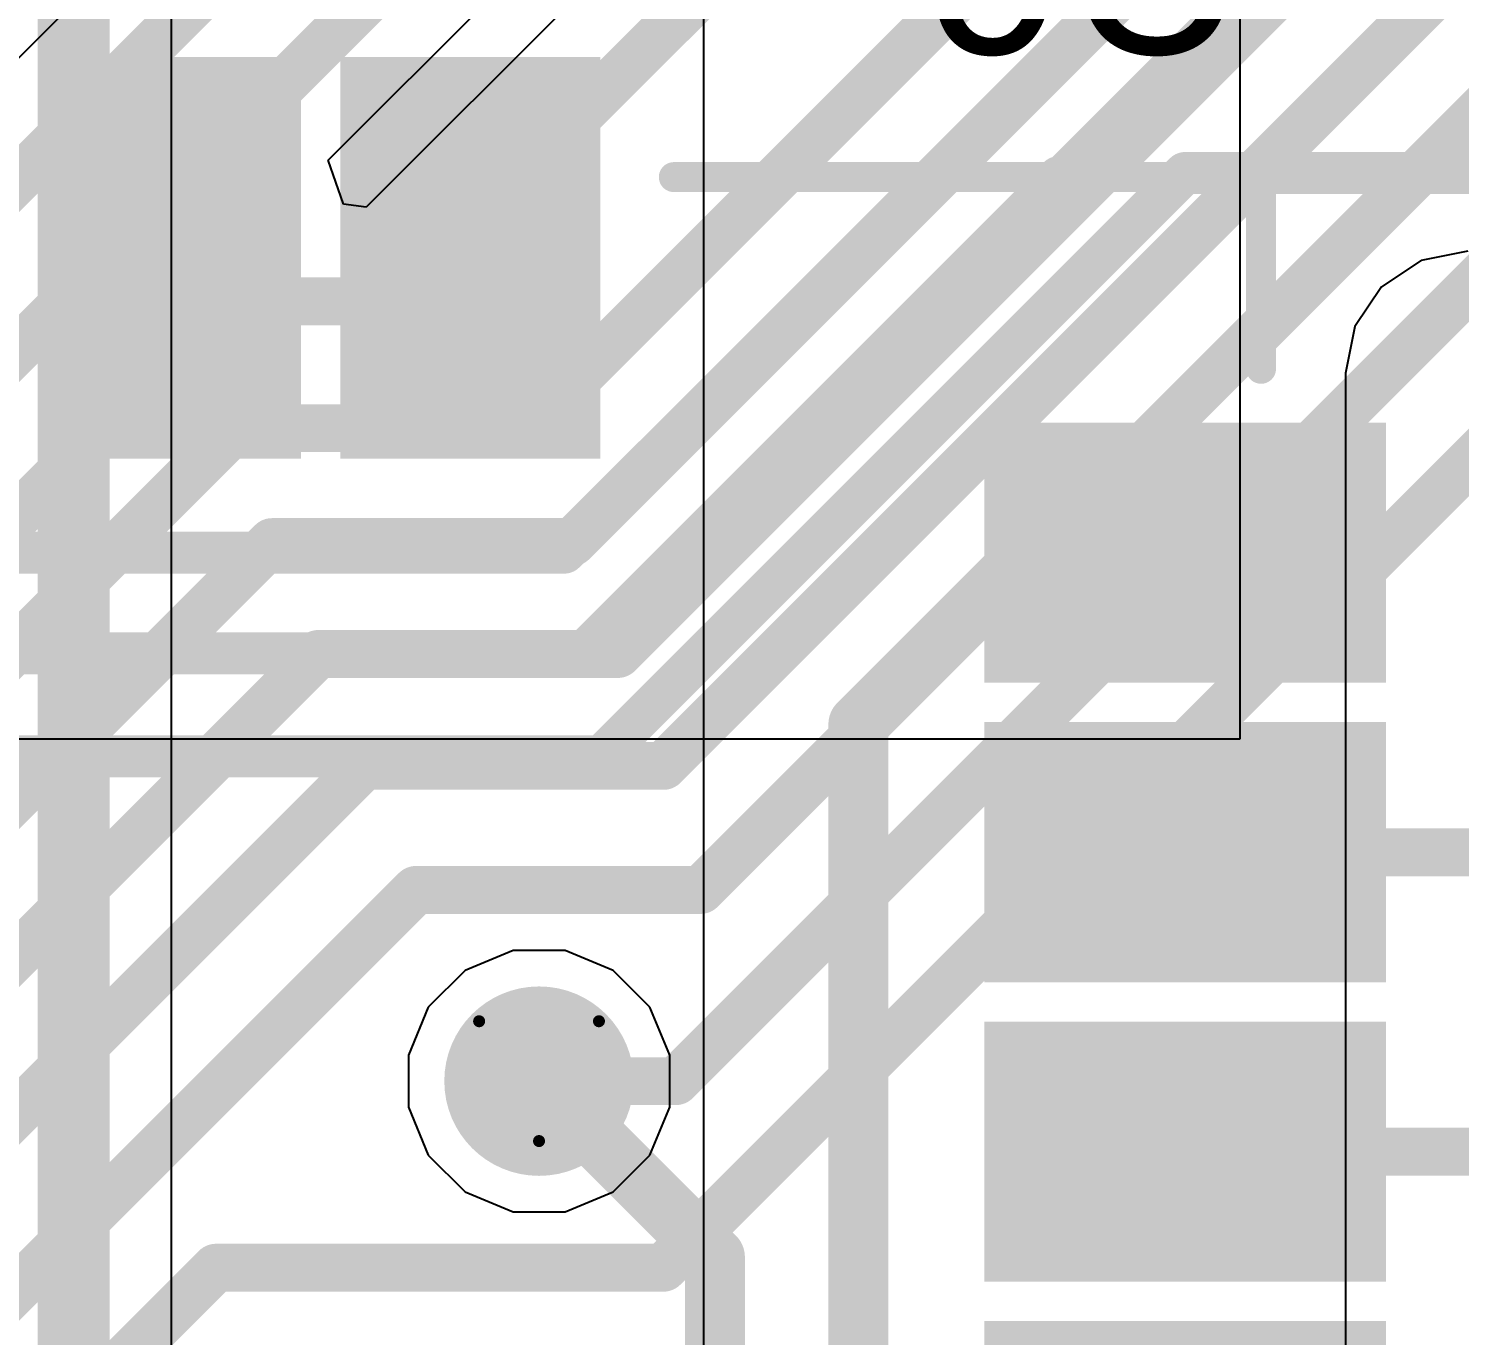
# Model space of a CAD drawing. Header units: inches. Extents: x -6 to 385, y -2 to 102.
# Drawn here: x 46.32 to 52.38, y 20.87 to 26.41 of the extents above; entities that cross this region are included whole.
import ezdxf

# ---------------------------------------------------------------- set-up
doc = ezdxf.new("R2010")
doc.units = ezdxf.units.IN
for name, color, linetype in [('Bottom Layer', 5, 'Continuous'), ('Bottom Overlay', 54, 'Continuous'), ('Bottom Paste', 16, 'Continuous'), ('Bottom Solder', 6, 'Continuous'), ('Drill Drawing', 1, 'Continuous'), ('Layer 1', 16, 'Continuous'), ('Layer 2', 76, 'Continuous'), ('Top Layer', 1, 'Continuous'), ('Top Solder', 216, 'Continuous'), ('Via Holes', 16, 'Continuous')]:
    doc.layers.add(name, color=color, linetype=linetype)
doc.styles.add('Arial', font='', dxfattribs={"height": 0.2})
doc.styles.get('Arial').set_extended_font_data('Arial')

# ---------------------------------------------------------------- blocks, each defined once
blk = doc.blocks.new('38_SMD_M______B_80')
at = {"layer": 'Bottom Layer'}
for points in [[(4.9, 9.63), (4.9, 8.13), (4, 8.13), (4, 9.63)], [(6.17, 9.63), (6.17, 8.13), (5.27, 8.13), (5.27, 9.63)], [(8, 8.08), (9.5, 8.08), (9.5, 7.18), (8, 7.18)], [(8, 6.81), (9.5, 6.81), (9.5, 5.91), (8, 5.91)], [(8, 5.54), (9.5, 5.54), (9.5, 4.64), (8, 4.64)]]:
    blk.add_hatch(color=5, dxfattribs=at).paths.add_polyline_path(points)
at = {"layer": 'Bottom Paste'}
for points in [[(4.9, 9.63), (4.9, 8.13), (4, 8.13), (4, 9.63)], [(6.17, 9.63), (6.17, 8.13), (5.27, 8.13), (5.27, 9.63)], [(8, 8.08), (9.5, 8.08), (9.5, 7.18), (8, 7.18)], [(8, 6.81), (9.5, 6.81), (9.5, 5.91), (8, 5.91)], [(8, 5.54), (9.5, 5.54), (9.5, 4.64), (8, 4.64)]]:
    blk.add_hatch(color=16, dxfattribs=at).paths.add_polyline_path(points)
at = {"layer": 'Bottom Solder'}
for points in [[(5.0016, 9.7316), (5.0016, 8.0284), (3.8984, 8.0284), (3.8984, 9.7316)], [(6.2716, 9.7316), (6.2716, 8.0284), (5.1684, 8.0284), (5.1684, 9.7316)], [(7.8984, 8.1816), (9.6016, 8.1816), (9.6016, 7.0784), (7.8984, 7.0784)], [(7.8984, 6.9116), (9.6016, 6.9116), (9.6016, 5.8084), (7.8984, 5.8084)], [(7.8984, 5.6416), (9.6016, 5.6416), (9.6016, 4.5384), (7.8984, 4.5384)], [(7.8984, 4.3716), (9.6016, 4.3716), (9.6016, 3.2684), (7.8984, 3.2684)]]:
    blk.add_hatch(color=6, dxfattribs=at).paths.add_polyline_path(points)
at = {"layer": 'Bottom Overlay'}
for points in [[(6.5826, 9.2222, 0.127, 0.127, 0), (9.0718, 9.2222, 0.127, 0.127, 0)], [(9.0718, 8.4094, 0.127, 0.127, 0), (9.0718, 9.2222, 0.127, 0.127, 0)]]:
    blk.add_lwpolyline(points, format="xyseb", dxfattribs=at)
for points in [[(6.5508, 9.2222, 0.0635, 0.0635, 1), (6.6143, 9.2222, 0.0635, 0.0635, 1)], [(9.0401, 9.2222, 0.0635, 0.0635, 1), (9.1036, 9.2222, 0.0635, 0.0635, 1)], [(9.0401, 9.2222, 0.0635, 0.0635, 1), (9.1036, 9.2222, 0.0635, 0.0635, 1)], [(9.0401, 8.4094, 0.0635, 0.0635, 1), (9.1036, 8.4094, 0.0635, 0.0635, 1)]]:
    blk.add_lwpolyline(points, format="xyseb", close=True, dxfattribs=at)

msp = doc.modelspace()

# ---------------------------------------------------------------- hatches: boundary and pattern name
at = {"layer": 'Bottom Layer'}
h = msp.add_hatch(color=5, dxfattribs=at)
edge = h.paths.add_edge_path()
edge.add_arc((48.4811, 21.9491), 0.3, 0, 360)
at = {"layer": 'Bottom Solder'}
h = msp.add_hatch(color=6, dxfattribs=at)
edge = h.paths.add_edge_path()
edge.add_arc((48.4811, 21.9491), 0.4016, 0, 360)
at = {"layer": 'Layer 1'}
h = msp.add_hatch(color=16, dxfattribs=at)
edge = h.paths.add_edge_path()
edge.add_arc((48.4811, 21.9491), 0.3, 0, 360)
at = {"layer": 'Layer 2'}
h = msp.add_hatch(color=76, dxfattribs=at)
edge = h.paths.add_edge_path()
edge.add_arc((48.4811, 21.9491), 0.3, 0, 360)
at = {"layer": 'Top Layer'}
h = msp.add_hatch(color=1, dxfattribs=at)
edge = h.paths.add_edge_path()
edge.add_arc((48.4811, 21.9491), 0.3, 0, 360)
at = {"layer": 'Top Solder'}
h = msp.add_hatch(color=216, dxfattribs=at)
edge = h.paths.add_edge_path()
edge.add_arc((48.4811, 21.9491), 0.4016, 0, 360)
at = {"layer": 'Via Holes'}
h = msp.add_hatch(color=7, dxfattribs=at)
edge = h.paths.add_edge_path()
edge.add_arc((48.4811, 21.9491), 0.15, 0, 360)

# ---------------------------------------------------------------- linework, layer by layer
at = {"layer": 'Bottom Layer'}
for p, q in [((51.4524, 26.9748), (51.4524, 23.3992)), ((49.1792, 8.246), (49.1792, 26.5098)), ((51.4524, 23.3992), (37.3344, 23.3992))]:
    msp.add_line(p, q, dxfattribs=at)
for points in [[(48.5889, 24.19, 0.1778, 0.1778, 0), (51.3786, 26.9797, 0.1778, 0.1778, 0)], [(50.6989, 25.7822, 0.1778, 0.1778, 0), (51.4264, 26.5098, 0.1778, 0.1778, 0)], [(48.6651, 23.7633, 0.1778, 0.1778, 0), (50.684, 25.7822, 0.1778, 0.1778, 0)], [(48.7454, 23.3258, 0.1778, 0.1778, 0), (51.219, 25.7995, 0.1778, 0.1778, 0)], [(50.684, 25.7822, 0.1778, 0.1778, 0), (50.6989, 25.7822, 0.1778, 0.1778, 0)], [(51.219, 25.7995, 0.1778, 0.1778, 0), (53.0768, 25.7995, 0.1778, 0.1778, 0)], [(38.8552, 24.19, 0.1778, 0.1778, 0), (48.5889, 24.19, 0.1778, 0.1778, 0)], [(51.1278, 24.0978, 0.254, 0.254, 0), (51.22, 24.19, 0.254, 0.254, 0)], [(51.22, 24.19, 0.254, 0.254, 0), (51.3152, 24.0948, 0.254, 0.254, 0)], [(49.8348, 23.4626, 0.254, 0.254, 0), (50.47, 24.0978, 0.254, 0.254, 0)], [(50.47, 24.0978, 0.254, 0.254, 0), (51.1278, 24.0978, 0.254, 0.254, 0)], [(39.3919, 23.7633, 0.1778, 0.1778, 0), (48.6651, 23.7633, 0.1778, 0.1778, 0)], [(49.8348, 15.8422, 0.254, 0.254, 0), (49.8348, 23.4626, 0.254, 0.254, 0)], [(39.5611, 23.3258, 0.1778, 0.1778, 0), (48.7454, 23.3258, 0.1778, 0.1778, 0)], [(51.22, 22.92, 0.2032, 0.2032, 0), (51.2205, 22.9195, 0.2032, 0.2032, 0)], [(51.2205, 22.9195, 0.2032, 0.2032, 0), (52.5185, 22.9195, 0.2032, 0.2032, 0)], [(48.4811, 21.9491, 0.254, 0.254, 0), (49.2268, 21.2033, 0.254, 0.254, 0)], [(51.22, 21.65, 0.2032, 0.2032, 0), (55.9164, 21.65, 0.2032, 0.2032, 0)], [(49.2268, 17.158, 0.254, 0.254, 0), (49.2268, 21.2033, 0.254, 0.254, 0)]]:
    msp.add_lwpolyline(points, format="xyseb", dxfattribs=at)
for points in [[(50.6395, 25.7822, 0.0889, 0.0889, 1), (50.7284, 25.7822, 0.0889, 0.0889, 1)], [(50.6395, 25.7822, 0.0889, 0.0889, 1), (50.7284, 25.7822, 0.0889, 0.0889, 1)], [(50.6544, 25.7822, 0.0889, 0.0889, 1), (50.7433, 25.7822, 0.0889, 0.0889, 1)], [(50.6544, 25.7822, 0.0889, 0.0889, 1), (50.7433, 25.7822, 0.0889, 0.0889, 1)], [(51.1746, 25.7995, 0.0889, 0.0889, 1), (51.2635, 25.7995, 0.0889, 0.0889, 1)], [(51.1746, 25.7995, 0.0889, 0.0889, 1), (51.2635, 25.7995, 0.0889, 0.0889, 1)], [(48.5444, 24.19, 0.0889, 0.0889, 1), (48.6333, 24.19, 0.0889, 0.0889, 1)], [(48.5444, 24.19, 0.0889, 0.0889, 1), (48.6333, 24.19, 0.0889, 0.0889, 1)], [(51.1565, 24.19, 0.127, 0.127, 1), (51.2835, 24.19, 0.127, 0.127, 1)], [(51.1565, 24.19, 0.127, 0.127, 1), (51.2835, 24.19, 0.127, 0.127, 1)], [(50.4065, 24.0978, 0.127, 0.127, 1), (50.5335, 24.0978, 0.127, 0.127, 1)], [(50.4065, 24.0978, 0.127, 0.127, 1), (50.5335, 24.0978, 0.127, 0.127, 1)], [(51.0643, 24.0978, 0.127, 0.127, 1), (51.1913, 24.0978, 0.127, 0.127, 1)], [(51.0643, 24.0978, 0.127, 0.127, 1), (51.1913, 24.0978, 0.127, 0.127, 1)], [(51.2517, 24.0948, 0.127, 0.127, 1), (51.3787, 24.0948, 0.127, 0.127, 1)], [(48.6206, 23.7633, 0.0889, 0.0889, 1), (48.7095, 23.7633, 0.0889, 0.0889, 1)], [(48.6206, 23.7633, 0.0889, 0.0889, 1), (48.7095, 23.7633, 0.0889, 0.0889, 1)], [(49.7713, 23.4626, 0.127, 0.127, 1), (49.8983, 23.4626, 0.127, 0.127, 1)], [(49.7713, 23.4626, 0.127, 0.127, 1), (49.8983, 23.4626, 0.127, 0.127, 1)], [(48.7009, 23.3258, 0.0889, 0.0889, 1), (48.7898, 23.3258, 0.0889, 0.0889, 1)], [(48.7009, 23.3258, 0.0889, 0.0889, 1), (48.7898, 23.3258, 0.0889, 0.0889, 1)], [(51.1692, 22.92, 0.1016, 0.1016, 1), (51.2708, 22.92, 0.1016, 0.1016, 1)], [(51.1697, 22.9195, 0.1016, 0.1016, 1), (51.2713, 22.9195, 0.1016, 0.1016, 1)], [(51.1697, 22.9195, 0.1016, 0.1016, 1), (51.2713, 22.9195, 0.1016, 0.1016, 1)], [(48.4176, 21.9491, 0.127, 0.127, 1), (48.5446, 21.9491, 0.127, 0.127, 1)], [(51.1692, 21.65, 0.1016, 0.1016, 1), (51.2708, 21.65, 0.1016, 0.1016, 1)], [(49.1633, 21.2033, 0.127, 0.127, 1), (49.2903, 21.2033, 0.127, 0.127, 1)], [(49.1633, 21.2033, 0.127, 0.127, 1), (49.2903, 21.2033, 0.127, 0.127, 1)]]:
    msp.add_lwpolyline(points, format="xyseb", close=True, dxfattribs=at)
at = {"layer": 'Drill Drawing'}
for points in [[(48.2271, 22.2031, 0.0508, 0.0508, 0), (48.7351, 22.2031, 0.0508, 0.0508, 0)], [(48.2271, 22.2031, 0.0508, 0.0508, 0), (48.4811, 21.6951, 0.0508, 0.0508, 0)], [(48.4811, 21.6951, 0.0508, 0.0508, 0), (48.7351, 22.2031, 0.0508, 0.0508, 0)]]:
    msp.add_lwpolyline(points, format="xyseb", dxfattribs=at)
for points in [[(48.2144, 22.2031, 0.0254, 0.0254, 1), (48.2398, 22.2031, 0.0254, 0.0254, 1)], [(48.2144, 22.2031, 0.0254, 0.0254, 1), (48.2398, 22.2031, 0.0254, 0.0254, 1)], [(48.7224, 22.2031, 0.0254, 0.0254, 1), (48.7478, 22.2031, 0.0254, 0.0254, 1)], [(48.7224, 22.2031, 0.0254, 0.0254, 1), (48.7478, 22.2031, 0.0254, 0.0254, 1)], [(48.4684, 21.6951, 0.0254, 0.0254, 1), (48.4938, 21.6951, 0.0254, 0.0254, 1)], [(48.4684, 21.6951, 0.0254, 0.0254, 1), (48.4938, 21.6951, 0.0254, 0.0254, 1)]]:
    msp.add_lwpolyline(points, format="xyseb", close=True, dxfattribs=at)
at = {"layer": 'Layer 1'}
for p, q in [((48.3709, 22.5031), (48.1673, 22.4187)), ((48.5913, 22.5031), (48.3709, 22.5031)), ((48.7949, 22.4187), (48.5913, 22.5031)), ((48.1673, 22.4187), (48.0114, 22.2629)), ((48.9507, 22.2629), (48.7949, 22.4187)), ((48.0114, 22.2629), (47.9271, 22.0593)), ((49.0351, 22.0593), (48.9507, 22.2629)), ((47.9271, 22.0593), (47.9271, 21.8389)), ((49.0351, 21.8389), (49.0351, 22.0593)), ((47.9271, 21.8389), (48.0114, 21.6353)), ((48.9507, 21.6353), (49.0351, 21.8389)), ((48.0114, 21.6353), (48.1673, 21.4794)), ((48.7949, 21.4794), (48.9507, 21.6353)), ((48.1673, 21.4794), (48.3709, 21.3951)), ((48.5913, 21.3951), (48.7949, 21.4794)), ((48.3709, 21.3951), (48.5913, 21.3951))]:
    msp.add_line(p, q, dxfattribs=at)
at = {"layer": 'Layer 2'}
for p, q in [((46.9225, 16.8235), (46.9225, 27.0151)), ((52.2199, 25.4292), (52.0518, 25.3169)), ((52.4181, 25.4686), (52.2199, 25.4292)), ((52.0518, 25.3169), (51.9395, 25.1489)), ((51.9395, 25.1489), (51.9001, 24.9506)), ((51.9001, 24.9506), (51.9001, 12.3974)), ((48.3709, 22.5031), (48.1673, 22.4187)), ((48.5913, 22.5031), (48.3709, 22.5031)), ((48.7949, 22.4187), (48.5913, 22.5031)), ((48.1673, 22.4187), (48.0114, 22.2629)), ((48.9507, 22.2629), (48.7949, 22.4187)), ((48.0114, 22.2629), (47.9271, 22.0593)), ((49.0351, 22.0593), (48.9507, 22.2629)), ((47.9271, 22.0593), (47.9271, 21.8389)), ((49.0351, 21.8389), (49.0351, 22.0593)), ((47.9271, 21.8389), (48.0114, 21.6353)), ((48.9507, 21.6353), (49.0351, 21.8389)), ((48.0114, 21.6353), (48.1673, 21.4794)), ((48.7949, 21.4794), (48.9507, 21.6353)), ((48.1673, 21.4794), (48.3709, 21.3951)), ((48.5913, 21.3951), (48.7949, 21.4794)), ((48.3709, 21.3951), (48.5913, 21.3951))]:
    msp.add_line(p, q, dxfattribs=at)
msp.add_lwpolyline([(46.5082, 14.8691, 0.3048, 0.3048, 0), (46.5082, 31.2682, 0.3048, 0.3048, 0)], format="xyseb", dxfattribs=at)
at = {"layer": 'Top Layer'}
for p, q in [((49.7088, 27.6148), (47.7488, 25.6547)), ((46.9883, 27.0016), (46.1479, 26.1612)), ((47.5878, 25.8542), (48.2796, 26.546)), ((47.652, 25.6669), (47.5878, 25.8542)), ((47.7488, 25.6547), (47.652, 25.6669))]:
    msp.add_line(p, q, dxfattribs=at)
for points in [[(47.8628, 25.256, 0.2032, 0.2032, 0), (50.2628, 27.656, 0.2032, 0.2032, 0)], [(48.4307, 24.7176, 0.2032, 0.2032, 0), (50.9184, 27.2053, 0.2032, 0.2032, 0)], [(48.6227, 24.2346, 0.2032, 0.2032, 0), (51.3998, 27.0118, 0.2032, 0.2032, 0)], [(39.5483, 19.0489, 0.2032, 0.2032, 0), (47.3583, 26.859, 0.2032, 0.2032, 0)], [(49.1661, 22.7598, 0.2032, 0.2032, 0), (53.2384, 26.8321, 0.2032, 0.2032, 0)], [(40.0483, 18.8275, 0.2032, 0.2032, 0), (48.0232, 26.8024, 0.2032, 0.2032, 0)], [(48.8156, 23.7603, 0.2032, 0.2032, 0), (51.8414, 26.7861, 0.2032, 0.2032, 0)], [(49.0086, 23.2859, 0.2032, 0.2032, 0), (52.5272, 26.8045, 0.2032, 0.2032, 0)], [(49.0609, 21.9491, 0.2032, 0.2032, 0), (53.7033, 26.5915, 0.2032, 0.2032, 0)], [(49.0084, 21.158, 0.2032, 0.2032, 0), (54.1477, 26.2972, 0.2032, 0.2032, 0)], [(40.5483, 18.6254, 0.2032, 0.2032, 0), (47.1789, 25.256, 0.2032, 0.2032, 0)], [(47.1789, 25.256, 0.2032, 0.2032, 0), (47.8628, 25.256, 0.2032, 0.2032, 0)], [(41.0483, 18.5679, 0.2032, 0.2032, 0), (47.198, 24.7176, 0.2032, 0.2032, 0)], [(47.198, 24.7176, 0.2032, 0.2032, 0), (48.4307, 24.7176, 0.2032, 0.2032, 0)], [(41.5483, 18.4335, 0.2032, 0.2032, 0), (47.3494, 24.2346, 0.2032, 0.2032, 0)], [(47.3494, 24.2346, 0.2032, 0.2032, 0), (48.6227, 24.2346, 0.2032, 0.2032, 0)], [(42.0483, 18.2631, 0.2032, 0.2032, 0), (47.5455, 23.7603, 0.2032, 0.2032, 0)], [(47.5455, 23.7603, 0.2032, 0.2032, 0), (48.8156, 23.7603, 0.2032, 0.2032, 0)], [(42.5483, 18.0942, 0.2032, 0.2032, 0), (47.74, 23.2859, 0.2032, 0.2032, 0)], [(47.74, 23.2859, 0.2032, 0.2032, 0), (49.0086, 23.2859, 0.2032, 0.2032, 0)], [(43.0483, 17.8489, 0.2032, 0.2032, 0), (47.9592, 22.7598, 0.2032, 0.2032, 0)], [(47.9592, 22.7598, 0.2032, 0.2032, 0), (49.1661, 22.7598, 0.2032, 0.2032, 0)], [(48.4811, 21.9491, 0.2032, 0.2032, 0), (49.0609, 21.9491, 0.2032, 0.2032, 0)], [(43.5483, 17.5947, 0.2032, 0.2032, 0), (47.1116, 21.158, 0.2032, 0.2032, 0)], [(47.1116, 21.158, 0.2032, 0.2032, 0), (49.0084, 21.158, 0.2032, 0.2032, 0)]]:
    msp.add_lwpolyline(points, format="xyseb", dxfattribs=at)
for points in [[(47.1281, 25.256, 0.1016, 0.1016, 1), (47.2297, 25.256, 0.1016, 0.1016, 1)], [(47.1281, 25.256, 0.1016, 0.1016, 1), (47.2297, 25.256, 0.1016, 0.1016, 1)], [(47.812, 25.256, 0.1016, 0.1016, 1), (47.9136, 25.256, 0.1016, 0.1016, 1)], [(47.812, 25.256, 0.1016, 0.1016, 1), (47.9136, 25.256, 0.1016, 0.1016, 1)], [(47.1472, 24.7176, 0.1016, 0.1016, 1), (47.2488, 24.7176, 0.1016, 0.1016, 1)], [(47.1472, 24.7176, 0.1016, 0.1016, 1), (47.2488, 24.7176, 0.1016, 0.1016, 1)], [(48.3799, 24.7176, 0.1016, 0.1016, 1), (48.4815, 24.7176, 0.1016, 0.1016, 1)], [(48.3799, 24.7176, 0.1016, 0.1016, 1), (48.4815, 24.7176, 0.1016, 0.1016, 1)], [(47.2986, 24.2346, 0.1016, 0.1016, 1), (47.4002, 24.2346, 0.1016, 0.1016, 1)], [(47.2986, 24.2346, 0.1016, 0.1016, 1), (47.4002, 24.2346, 0.1016, 0.1016, 1)], [(48.5719, 24.2346, 0.1016, 0.1016, 1), (48.6735, 24.2346, 0.1016, 0.1016, 1)], [(48.5719, 24.2346, 0.1016, 0.1016, 1), (48.6735, 24.2346, 0.1016, 0.1016, 1)], [(47.4947, 23.7603, 0.1016, 0.1016, 1), (47.5963, 23.7603, 0.1016, 0.1016, 1)], [(47.4947, 23.7603, 0.1016, 0.1016, 1), (47.5963, 23.7603, 0.1016, 0.1016, 1)], [(48.7648, 23.7603, 0.1016, 0.1016, 1), (48.8664, 23.7603, 0.1016, 0.1016, 1)], [(48.7648, 23.7603, 0.1016, 0.1016, 1), (48.8664, 23.7603, 0.1016, 0.1016, 1)], [(47.6892, 23.2859, 0.1016, 0.1016, 1), (47.7908, 23.2859, 0.1016, 0.1016, 1)], [(47.6892, 23.2859, 0.1016, 0.1016, 1), (47.7908, 23.2859, 0.1016, 0.1016, 1)], [(48.9578, 23.2859, 0.1016, 0.1016, 1), (49.0594, 23.2859, 0.1016, 0.1016, 1)], [(48.9578, 23.2859, 0.1016, 0.1016, 1), (49.0594, 23.2859, 0.1016, 0.1016, 1)], [(47.9084, 22.7598, 0.1016, 0.1016, 1), (48.01, 22.7598, 0.1016, 0.1016, 1)], [(47.9084, 22.7598, 0.1016, 0.1016, 1), (48.01, 22.7598, 0.1016, 0.1016, 1)], [(49.1153, 22.7598, 0.1016, 0.1016, 1), (49.2169, 22.7598, 0.1016, 0.1016, 1)], [(49.1153, 22.7598, 0.1016, 0.1016, 1), (49.2169, 22.7598, 0.1016, 0.1016, 1)], [(48.4303, 21.9491, 0.1016, 0.1016, 1), (48.5319, 21.9491, 0.1016, 0.1016, 1)], [(49.0101, 21.9491, 0.1016, 0.1016, 1), (49.1117, 21.9491, 0.1016, 0.1016, 1)], [(49.0101, 21.9491, 0.1016, 0.1016, 1), (49.1117, 21.9491, 0.1016, 0.1016, 1)], [(47.0608, 21.158, 0.1016, 0.1016, 1), (47.1624, 21.158, 0.1016, 0.1016, 1)], [(47.0608, 21.158, 0.1016, 0.1016, 1), (47.1624, 21.158, 0.1016, 0.1016, 1)], [(48.9576, 21.158, 0.1016, 0.1016, 1), (49.0592, 21.158, 0.1016, 0.1016, 1)], [(48.9576, 21.158, 0.1016, 0.1016, 1), (49.0592, 21.158, 0.1016, 0.1016, 1)]]:
    msp.add_lwpolyline(points, format="xyseb", close=True, dxfattribs=at)

# ---------------------------------------------------------------- block references
msp.add_blockref('38_SMD_M______B_80', (42.47, 16.56))

# ---------------------------------------------------------------- texts
at = {"layer": 'Bottom Overlay', "style": 'Arial', "text_generation_flag": 2}
msp.add_text('U6', height=0.762, dxfattribs=at).set_placement((51.479, 26.3049))

doc.saveas('drawing.dxf')
